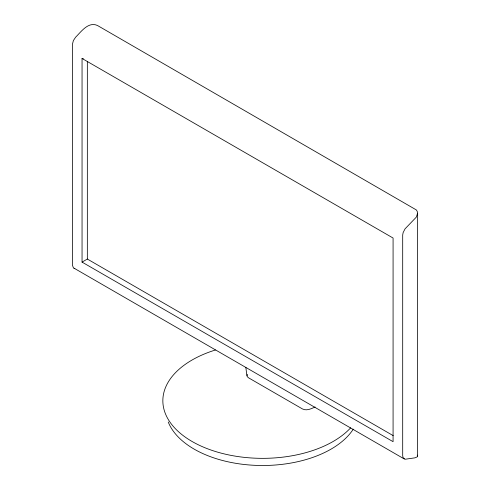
<?xml version="1.0" encoding="UTF-8"?>
<svg xmlns="http://www.w3.org/2000/svg" width="490" height="490" viewBox="0 0 490 490"><rect width="100%" height="100%" fill="white"/><g stroke="black" fill="none" stroke-linecap="round" stroke-linejoin="round"><path stroke-width="0.73" d="M315.119 407C311.273 408.685 306.611 411.159 302.434 408.93L248.43 377.747L247.156 376.516L247.242 374.317M417.572 213.26L416.353 217.082L405.071 228.818L403.129 232.597L402.694 234.998L402.694 455.823L403.129 457.727L405.071 459.252L414.914 457.844L417.26 456.845L417.572 456.049L417.572 213.26L417.26 211.478L416.353 209.941L97.473 25.492C88.298 21.315 81.12 31.795 75.638 37.179L73.371 40.597L72.428 44.314L72.428 265.145L73.371 267.785L404.299 458.983M83.374 58.812L82.051 58.463L82.051 262.107L87.343 259.051L393.194 435.635M74.033 268.306L74.805 268.575M82.051 58.463L393.078 238.036L393.078 441.674L82.051 262.107M417.26 455.118L417.572 456.049M245.864 367.488L246.899 375.781M87.343 61.373L87.343 259.051M353.278 429.148A96.769 55.866 0 0 1 256.129 465.377A96.769 55.866 0 0 1 168.229 421.976M350.644 427.837A99.764 57.6 0 0 1 192.147 441.521A99.764 57.6 0 0 1 215.471 349.983"/></g></svg>
